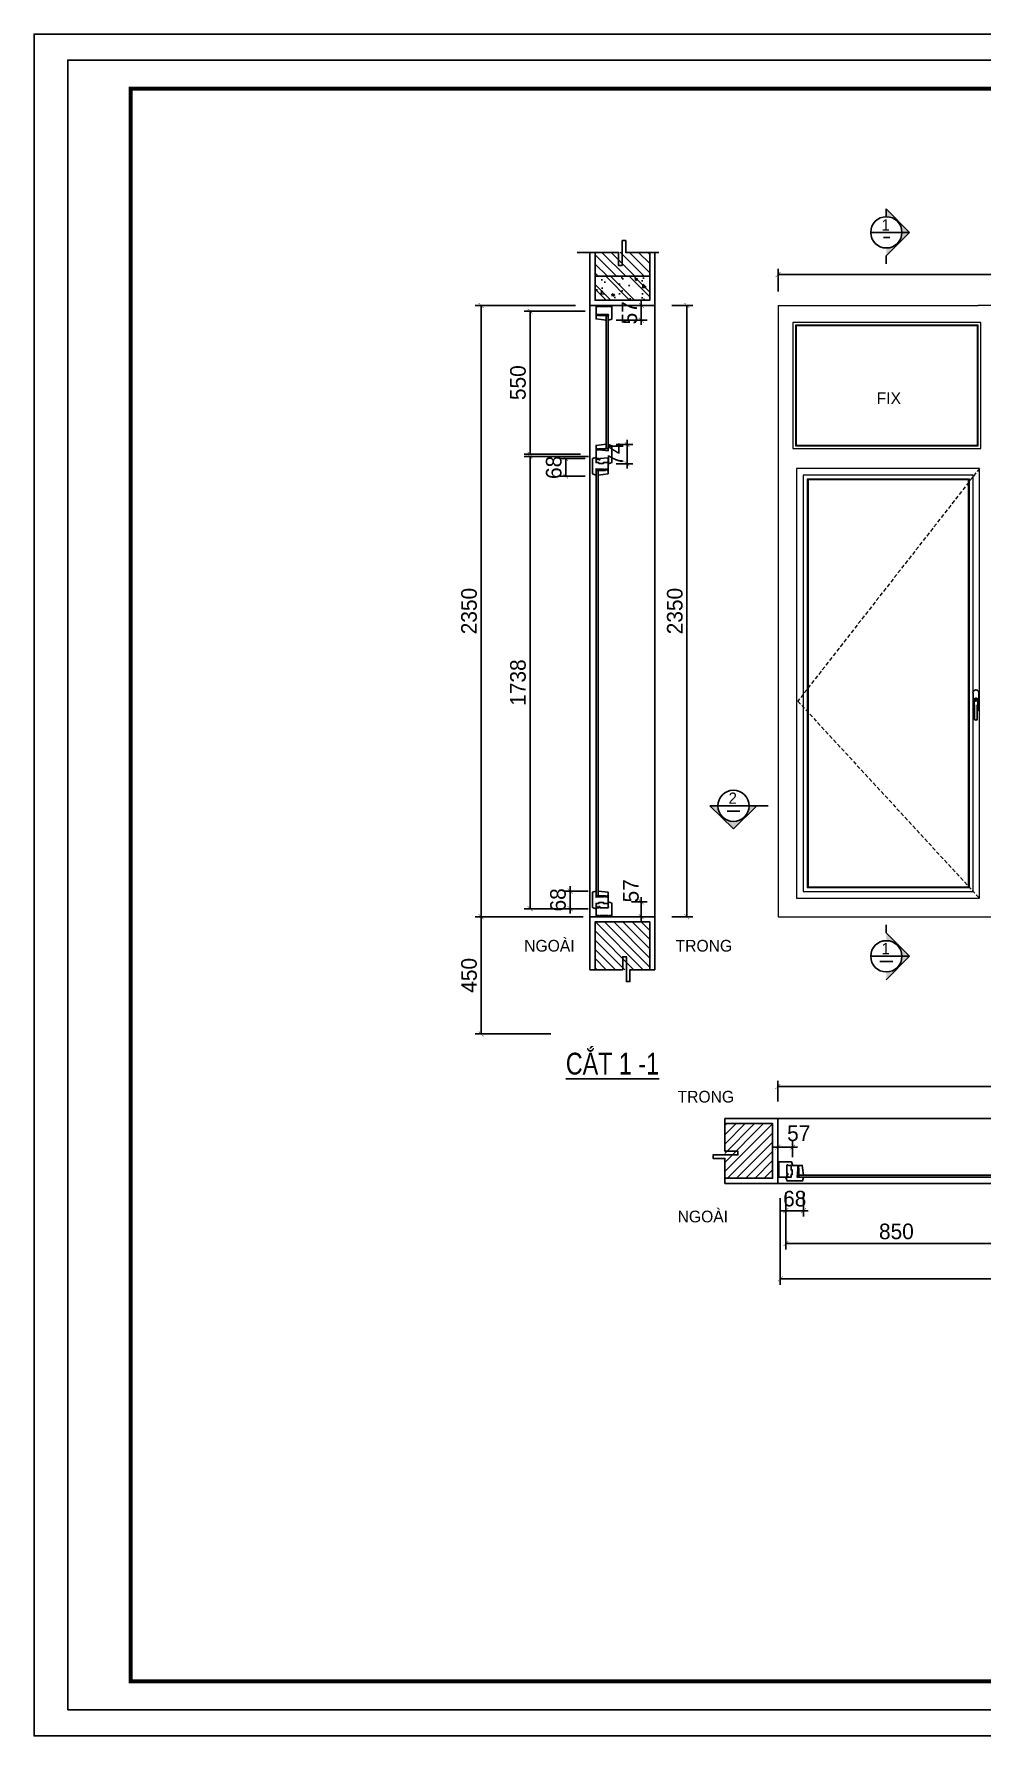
# Model space of a CAD drawing. Header units: millimetres. Extents: x -34806 to 662668, y 63228 to 99452.
# Drawn here: x 602650 to 606297, y 78156 to 84697 of the extents above; entities that cross this region are included whole.
import ezdxf

# ---------------------------------------------------------------- set-up
doc = ezdxf.new("R2010")
doc.units = ezdxf.units.MM
doc.header["$LTSCALE"] = 200
doc.header["$MEASUREMENT"] = 0
doc.header["$PDMODE"] = 3
doc.header["$PDSIZE"] = 50
doc.linetypes.add('DASHED2', pattern=[0.375, 0.25, -0.125])
doc.layers.get('0').update_dxf_attribs({"color": 95, "linetype": 'CONTINUOUS'})
doc.layers.get('DEFPOINTS').update_dxf_attribs({"linetype": 'CONTINUOUS'})
for name, color, linetype, lineweight in [('21', 7, 'CONTINUOUS', 20), ('co', 8, 'DASHED2', 13), ('hacth', 251, 'CONTINUOUS', 13), ('hatch', 251, 'CONTINUOUS', 5), ('kt', 136, 'CONTINUOUS', 25), ('Text - khung ten', 253, 'CONTINUOUS', 13)]:
    doc.layers.add(name, color=color, linetype=linetype, lineweight=lineweight)
for name, color, linetype in [('4', 4, 'CONTINUOUS'), ('8', 1, 'CONTINUOUS'), ('COT', 2, 'CONTINUOUS'), ('DIM', 1, 'CONTINUOUS'), ('KHUNGTEN', 7, 'CONTINUOUS'), ('NETMANH', 127, 'CONTINUOUS'), ('TEXT', 7, 'CONTINUOUS'), ('TPTA-Concrete', 7, 'CONTINUOUS'), ('TUONG', 2, 'CONTINUOUS'), ('wood', 254, 'CONTINUOUS')]:
    doc.layers.add(name, color=color, linetype=linetype)
doc.styles.add('@hai text dim', font='VHAVAN.ttf')
doc.styles.add('VNCC-COM', font='VHAVAN.ttf', dxfattribs={"width": 0.8})
doc.styles.add('VNCC-SIM', font='VHAVAN.ttf', dxfattribs={"width": 0.85})
doc.dimstyles.new('DIM10', dxfattribs={"dimscale": 15, "dimtxt": 4, "dimasz": 1.2, "dimexe": 1.5, "dimexo": 2, "dimgap": 1, "dimtad": 1, "dimdec": 0, "dimzin": 0, "dimdsep": 46, "dimtxsty": '@hai text dim', "dimblk": 'ARCHTICK', "dimcen": 0.09, "dimclrd": 8, "dimclre": 8, "dimclrt": 7, "dimadec": 0, "dimazin": 0, "dimtfac": 0.25, "dimtdec": 0, "dimtix": 1, "dimtmove": 1, "dimatfit": 0, "dimldrblk": 'NONE', "dimfxl": 1, "dimtolj": 1, "dimtzin": 0, "dimlwd": -1, "dimlwe": -1, "dimarcsym": 0})

# ---------------------------------------------------------------- blocks, each defined once
blk = doc.blocks.new('_ArchTick')
at = {"layer": 'DIM', "color": 150}
blk.add_lwpolyline([(0.5, 0.5, 0.133, 0, 0), (0, 0, 0, 0.133, 0), (-0.5, -0.5, 0.133, 0.133, 0)], format="xyseb", dxfattribs=at)
blk = doc.blocks.new('*D1081')
at = {"layer": '8', "color": 8}
for p, q in [((605511.7, 80594), (605511.7, 80674.2)), ((608961.7, 80594), (608961.7, 80674.2)), ((605511.7, 80651.7), (608961.7, 80651.7))]:
    blk.add_line(p, q, dxfattribs=at)
at = {"layer": 'DEFPOINTS', "color": 0}
for p in [(608961.7, 80651.7), (605511.7, 80564), (608961.7, 80564)]:
    blk.add_point(p, dxfattribs=at)
at = {"layer": '8', "color": 8, "xscale": 18, "yscale": 18, "zscale": 18, "rotation": 180}
blk.add_blockref('_ArchTick', (605511.7, 80651.7), dxfattribs=at)
at = {"layer": '8', "color": 8, "xscale": 18, "yscale": 18, "zscale": 18}
blk.add_blockref('_ArchTick', (608961.7, 80651.7), dxfattribs=at)
at = {"layer": '8', "color": 7, "insert": (607236.7, 80697.7), "char_height": 60, "attachment_point": 5, "style": '@hai text dim'}
blk.add_mtext('\\A1;3450', dxfattribs=at)
blk = doc.blocks.new('_None')
blk = doc.blocks.new('*D1082')
at = {"layer": '8', "color": 8}
for p, q in [((605512.5, 83707.4), (605512.5, 83795.1)), ((605512.5, 83772.6), (608962.1, 83772.6)), ((608962.1, 83704.3), (608962.1, 83795.1))]:
    blk.add_line(p, q, dxfattribs=at)
at = {"layer": 'DEFPOINTS', "color": 0}
for p in [(608962.1, 83772.6), (605512.5, 83677.4), (608962.1, 83674.3)]:
    blk.add_point(p, dxfattribs=at)
at = {"layer": '8', "color": 8, "xscale": 18, "yscale": 18, "zscale": 18, "rotation": 180}
blk.add_blockref('_ArchTick', (605512.5, 83772.6), dxfattribs=at)
at = {"layer": '8', "color": 8, "xscale": 18, "yscale": 18, "zscale": 18}
blk.add_blockref('_ArchTick', (608962.1, 83772.6), dxfattribs=at)
at = {"layer": '8', "color": 7, "insert": (607237.3, 83818.6), "char_height": 60, "attachment_point": 5, "style": '@hai text dim'}
blk.add_mtext('\\A1;3450', dxfattribs=at)
blk = doc.blocks.new('*D1083')
at = {"layer": '8', "color": 8}
for p, q in [((604638.2, 81304.2), (604347.5, 81304.2)), ((604370, 80853.8), (604370, 81304.2)), ((604638.2, 80853.8), (604347.5, 80853.8))]:
    blk.add_line(p, q, dxfattribs=at)
at = {"layer": 'DEFPOINTS', "color": 0}
for p in [(604370, 81304.2), (604668.2, 81304.2), (604668.2, 80853.8)]:
    blk.add_point(p, dxfattribs=at)
at = {"layer": '8', "color": 8, "xscale": 18, "yscale": 18, "zscale": 18}
for p, rotation in [((604370, 81304.2), 90), ((604370, 80853.8), 270)]:
    blk.add_blockref('_ArchTick', p, dxfattribs=dict(at, rotation=rotation))
at = {"layer": '8', "color": 7, "insert": (604323.9, 81079), "char_height": 60, "attachment_point": 5, "rotation": 90, "style": '@hai text dim'}
blk.add_mtext('\\A1;450', dxfattribs=at)
blk = doc.blocks.new('*D1084')
at = {"layer": '8', "color": 8}
for p, q in [((605520.4, 80222.9), (605520.4, 79889.6)), ((608970.3, 80252.9), (608970.3, 79889.6)), ((605520.4, 79912.1), (608970.3, 79912.1))]:
    blk.add_line(p, q, dxfattribs=at)
at = {"layer": 'DEFPOINTS', "color": 0}
for p in [(608970.3, 80282.9), (605520.4, 80252.9), (608970.3, 79912.1)]:
    blk.add_point(p, dxfattribs=at)
at = {"layer": '8', "color": 8, "xscale": 18, "yscale": 18, "zscale": 18, "rotation": 180}
blk.add_blockref('_ArchTick', (605520.4, 79912.1), dxfattribs=at)
at = {"layer": '8', "color": 8, "xscale": 18, "yscale": 18, "zscale": 18}
blk.add_blockref('_ArchTick', (608970.3, 79912.1), dxfattribs=at)
at = {"layer": '8', "color": 7, "insert": (607245.4, 79958.1), "char_height": 60, "attachment_point": 5, "style": '@hai text dim'}
blk.add_mtext('\\A1;3450', dxfattribs=at)
blk = doc.blocks.new('*D1085')
at = {"layer": '8', "color": 8}
for p, q in [((605542.7, 80244.8), (605542.7, 80151.9)), ((605610.7, 80244.2), (605610.7, 80151.9)), ((605542.7, 80174.4), (605524.7, 80174.4)), ((605542.7, 80174.4), (605610.7, 80174.4)), ((605610.7, 80174.4), (605628.7, 80174.4))]:
    blk.add_line(p, q, dxfattribs=at)
at = {"layer": 'DEFPOINTS', "color": 0}
for p in [(605542.7, 80274.8), (605610.7, 80274.2), (605610.7, 80174.4)]:
    blk.add_point(p, dxfattribs=at)
at = {"layer": '8', "color": 8, "xscale": 18, "yscale": 18, "zscale": 18}
blk.add_blockref('_ArchTick', (605542.7, 80174.4), dxfattribs=at)
at = {"layer": '8', "color": 8, "xscale": 18, "yscale": 18, "zscale": 18, "rotation": 180}
blk.add_blockref('_ArchTick', (605610.7, 80174.4), dxfattribs=at)
at = {"layer": '8', "color": 7, "insert": (605576.7, 80220.4), "char_height": 60, "attachment_point": 5, "style": '@hai text dim'}
blk.add_mtext('\\A1;68', dxfattribs=at)
blk = doc.blocks.new('*D1266')
at = {"color": 8}
for p, q in [((605511.7, 80418.8), (605493.7, 80418.8)), ((605511.7, 80392.8), (605511.7, 80441.3)), ((605511.7, 80418.8), (605568.7, 80418.8)), ((605568.7, 80380.1), (605568.7, 80441.3)), ((605568.7, 80418.8), (605586.7, 80418.8))]:
    blk.add_line(p, q, dxfattribs=at)
at = {"layer": 'DEFPOINTS', "color": 0}
for p in [(605568.7, 80418.8), (605511.7, 80362.8), (605568.7, 80350.1)]:
    blk.add_point(p, dxfattribs=at)
at = {"color": 8, "xscale": 18, "yscale": 18, "zscale": 18}
blk.add_blockref('_ArchTick', (605511.7, 80418.8), dxfattribs=at)
at = {"color": 8, "xscale": 18, "yscale": 18, "zscale": 18, "rotation": 180}
blk.add_blockref('_ArchTick', (605568.7, 80418.8), dxfattribs=at)
at = {"color": 7, "insert": (605592, 80471.6), "char_height": 60, "attachment_point": 5, "style": '@hai text dim'}
blk.add_mtext('\\A1;57', dxfattribs=at)
blk = doc.blocks.new('*D1089')
at = {"layer": '8', "color": 8}
for p, q in [((606392.7, 80272.8), (606392.7, 80025.9)), ((605542.7, 80214.8), (605542.7, 80025.9)), ((605542.7, 80048.4), (606392.7, 80048.4))]:
    blk.add_line(p, q, dxfattribs=at)
at = {"layer": 'DEFPOINTS', "color": 0}
for p in [(606392.7, 80302.8), (605542.7, 80244.8), (606392.7, 80048.4)]:
    blk.add_point(p, dxfattribs=at)
at = {"layer": '8', "color": 8, "xscale": 18, "yscale": 18, "zscale": 18, "rotation": 180}
blk.add_blockref('_ArchTick', (605542.7, 80048.4), dxfattribs=at)
at = {"layer": '8', "color": 8, "xscale": 18, "yscale": 18, "zscale": 18}
blk.add_blockref('_ArchTick', (606392.7, 80048.4), dxfattribs=at)
at = {"layer": '8', "color": 7, "insert": (605967.7, 80094.4), "char_height": 60, "attachment_point": 5, "style": '@hai text dim'}
blk.add_mtext('\\A1;850', dxfattribs=at)
blk = doc.blocks.new('*D1092')
at = {"layer": '8', "color": 8}
for p, q in [((605103.9, 83654), (605184.1, 83654)), ((605161.6, 83654), (605161.6, 81304.1)), ((605103.9, 81304.1), (605184.1, 81304.1))]:
    blk.add_line(p, q, dxfattribs=at)
at = {"layer": 'DEFPOINTS', "color": 0}
for p in [(605073.9, 83654), (605073.9, 81304.1), (605161.6, 81304.1)]:
    blk.add_point(p, dxfattribs=at)
at = {"layer": '8', "color": 8, "xscale": 18, "yscale": 18, "zscale": 18}
for p, rotation in [((605161.6, 83654), 90), ((605161.6, 81304.1), 270)]:
    blk.add_blockref('_ArchTick', p, dxfattribs=dict(at, rotation=rotation))
at = {"layer": '8', "color": 7, "insert": (605115.5, 82479.1), "char_height": 60, "attachment_point": 5, "rotation": 90, "style": '@hai text dim'}
blk.add_mtext('\\A1;2350', dxfattribs=at)
blk = doc.blocks.new('*D1093')
at = {"layer": '8', "color": 8}
for p, q in [((604732.8, 83654), (604347.5, 83654)), ((604370, 83654), (604370, 81304.2)), ((604762.8, 81304.2), (604347.5, 81304.2))]:
    blk.add_line(p, q, dxfattribs=at)
at = {"layer": 'DEFPOINTS', "color": 0}
for p in [(604762.8, 83654), (604370, 81304.2), (604792.8, 81304.2)]:
    blk.add_point(p, dxfattribs=at)
at = {"layer": '8', "color": 8, "xscale": 18, "yscale": 18, "zscale": 18}
for p, rotation in [((604370, 83654), 90), ((604370, 81304.2), 270)]:
    blk.add_blockref('_ArchTick', p, dxfattribs=dict(at, rotation=rotation))
at = {"layer": '8', "color": 7, "insert": (604323.9, 82479.1), "char_height": 60, "attachment_point": 5, "rotation": 90, "style": '@hai text dim'}
blk.add_mtext('\\A1;2350', dxfattribs=at)
blk = doc.blocks.new('*D1270')
at = {"color": 8}
for p, q in [((604782, 81403.2), (604689.8, 81403.2)), ((604712.3, 81403.2), (604712.3, 81421.2)), ((604712.3, 81403.2), (604712.3, 81335.2)), ((604781.4, 81335.2), (604689.8, 81335.2)), ((604712.3, 81335.2), (604712.3, 81317.2))]:
    blk.add_line(p, q, dxfattribs=at)
at = {"layer": 'DEFPOINTS', "color": 0}
for p in [(604812, 81403.2), (604712.3, 81335.2), (604811.4, 81335.2)]:
    blk.add_point(p, dxfattribs=at)
at = {"color": 8, "xscale": 18, "yscale": 18, "zscale": 18}
for p, rotation in [((604712.3, 81403.2), 270), ((604712.3, 81335.2), 90)]:
    blk.add_blockref('_ArchTick', p, dxfattribs=dict(at, rotation=rotation))
at = {"color": 7, "insert": (604666.2, 81369.2), "char_height": 60, "attachment_point": 5, "rotation": 90, "style": '@hai text dim'}
blk.add_mtext('\\A1;68', dxfattribs=at)
blk = doc.blocks.new('*D1271')
at = {"layer": '8', "color": 8}
for p, q in [((604889.4, 83119), (604954.3, 83119)), ((604931.8, 83119), (604931.8, 83137)), ((604931.8, 83045), (604931.8, 83119)), ((604890, 83045), (604954.3, 83045)), ((604931.8, 83045), (604931.8, 83027))]:
    blk.add_line(p, q, dxfattribs=at)
at = {"layer": 'DEFPOINTS', "color": 0}
for p in [(604859.4, 83119), (604931.8, 83119), (604860, 83045)]:
    blk.add_point(p, dxfattribs=at)
at = {"layer": '8', "color": 8, "xscale": 18, "yscale": 18, "zscale": 18}
for p, rotation in [((604931.8, 83119), 270), ((604931.8, 83045), 90)]:
    blk.add_blockref('_ArchTick', p, dxfattribs=dict(at, rotation=rotation))
at = {"layer": '8', "color": 7, "insert": (604886.8, 83082), "char_height": 60, "attachment_point": 5, "rotation": 90, "style": '@hai text dim'}
blk.add_mtext('\\A1;74', dxfattribs=at)
blk = doc.blocks.new('*D1094')
at = {"layer": '8', "color": 8}
for p, q in [((604770, 83065.5), (604673.3, 83065.5)), ((604695.8, 83065.5), (604695.8, 82997.5)), ((604770, 82997.5), (604673.3, 82997.5))]:
    blk.add_line(p, q, dxfattribs=at)
at = {"layer": 'DEFPOINTS', "color": 0}
for p in [(604800, 83065.5), (604695.8, 82997.5), (604800, 82997.5)]:
    blk.add_point(p, dxfattribs=at)
at = {"layer": '8', "color": 8, "xscale": 18, "yscale": 18, "zscale": 18}
for p, rotation in [((604695.8, 83065.5), 90), ((604695.8, 82997.5), 270)]:
    blk.add_blockref('_ArchTick', p, dxfattribs=dict(at, rotation=rotation))
at = {"layer": '8', "color": 7, "insert": (604649.8, 83031.5), "char_height": 60, "attachment_point": 5, "rotation": 90, "style": '@hai text dim'}
blk.add_mtext('\\A1;68', dxfattribs=at)
blk = doc.blocks.new('*D1095')
at = {"color": 8}
for p, q in [((604986.1, 81361.2), (604986.1, 81379.2)), ((604948.6, 81361.2), (605008.6, 81361.2)), ((604986.1, 81304.2), (604986.1, 81361.2)), ((604961.3, 81304.2), (605008.6, 81304.2)), ((604986.1, 81304.2), (604986.1, 81286.2))]:
    blk.add_line(p, q, dxfattribs=at)
at = {"layer": 'DEFPOINTS', "color": 0}
for p in [(604918.6, 81361.2), (604986.1, 81361.2), (604931.3, 81304.2)]:
    blk.add_point(p, dxfattribs=at)
at = {"color": 8, "xscale": 18, "yscale": 18, "zscale": 18}
for p, rotation in [((604986.1, 81361.2), 270), ((604986.1, 81304.2), 90)]:
    blk.add_blockref('_ArchTick', p, dxfattribs=dict(at, rotation=rotation))
at = {"color": 7, "insert": (604946.7, 81403.8), "char_height": 60, "attachment_point": 5, "rotation": 90, "style": '@hai text dim'}
blk.add_mtext('\\A1;57', dxfattribs=at)
blk = doc.blocks.new('*D1096')
at = {"layer": '8', "color": 8}
for p, q in [((604782.7, 83073.5), (604535.8, 83073.5)), ((604558.3, 81335.2), (604558.3, 83073.5)), ((604724.7, 81335.2), (604535.8, 81335.2))]:
    blk.add_line(p, q, dxfattribs=at)
at = {"layer": 'DEFPOINTS', "color": 0}
for p in [(604558.3, 83073.5), (604812.7, 83073.5), (604754.7, 81335.2)]:
    blk.add_point(p, dxfattribs=at)
at = {"layer": '8', "color": 8, "xscale": 18, "yscale": 18, "zscale": 18}
for p, rotation in [((604558.3, 83073.5), 90), ((604558.3, 81335.2), 270)]:
    blk.add_blockref('_ArchTick', p, dxfattribs=dict(at, rotation=rotation))
at = {"layer": '8', "color": 7, "insert": (604512.2, 82204.3), "char_height": 60, "attachment_point": 5, "rotation": 90, "style": '@hai text dim'}
blk.add_mtext('\\A1;1738', dxfattribs=at)
blk = doc.blocks.new('*D1097')
at = {"layer": '8', "color": 8}
for p, q in [((604770.4, 83632), (604535.8, 83632)), ((604558.3, 83082), (604558.3, 83632)), ((604752.7, 83082), (604535.8, 83082))]:
    blk.add_line(p, q, dxfattribs=at)
at = {"layer": 'DEFPOINTS', "color": 0}
for p in [(604558.3, 83632), (604800.4, 83632), (604782.7, 83082)]:
    blk.add_point(p, dxfattribs=at)
at = {"layer": '8', "color": 8, "xscale": 18, "yscale": 18, "zscale": 18}
for p, rotation in [((604558.3, 83632), 90), ((604558.3, 83082), 270)]:
    blk.add_blockref('_ArchTick', p, dxfattribs=dict(at, rotation=rotation))
at = {"layer": '8', "color": 7, "insert": (604512.2, 83357), "char_height": 60, "attachment_point": 5, "rotation": 90, "style": '@hai text dim'}
blk.add_mtext('\\A1;550', dxfattribs=at)
blk = doc.blocks.new('*D1098')
at = {"layer": '8', "color": 8}
for p, q in [((604986.3, 83654), (604986.3, 83672)), ((604902.7, 83654), (605008.8, 83654)), ((604986.3, 83654), (604986.3, 83597)), ((604889.4, 83597), (605008.8, 83597)), ((604986.3, 83597), (604986.3, 83579))]:
    blk.add_line(p, q, dxfattribs=at)
at = {"layer": 'DEFPOINTS', "color": 0}
for p in [(604872.7, 83654), (604859.4, 83597), (604986.3, 83597)]:
    blk.add_point(p, dxfattribs=at)
at = {"layer": '8', "color": 8, "xscale": 18, "yscale": 18, "zscale": 18}
for p, rotation in [((604986.3, 83654), 270), ((604986.3, 83597), 90)]:
    blk.add_blockref('_ArchTick', p, dxfattribs=dict(at, rotation=rotation))
at = {"layer": '8', "color": 7, "insert": (604940.8, 83625.5), "char_height": 60, "attachment_point": 5, "rotation": 90, "style": '@hai text dim'}
blk.add_mtext('\\A1;57', dxfattribs=at)
blk = doc.blocks.new('khung')
at = {"layer": 'DEFPOINTS', "color": 8}
blk.add_lwpolyline([(0, 0), (31503, 0), (31503, 22275), (0, 22275)], close=True, dxfattribs=at)
at = {"layer": 'KHUNGTEN', "color": 4, "const_width": 54.3}
blk.add_lwpolyline([(848, 388), (31117, 388), (31117, 21887), (848, 21887)], close=True, dxfattribs=at)

msp = doc.modelspace()

# ---------------------------------------------------------------- hatches: boundary and pattern name
at = {"layer": '4'}
for points in [[(605929, 83994.8), (605929, 84025), (606017.7, 83934.8), (605929, 83844.5), (605929, 83874.7, 1)], [(605280.7, 81730.3), (605250.5, 81730.3), (605340.8, 81641.6), (605431, 81730.3), (605400.8, 81730.3, -1)], [(605929, 81212.2), (605929, 81242.4), (606017.7, 81152.2), (605929, 81061.9), (605929, 81092.1, 1)]]:
    msp.add_hatch(color=256, dxfattribs=at).paths.add_polyline_path(points)
at = {"layer": 'hatch', "ltscale": 0.5}
h = msp.add_hatch(dxfattribs=at)
h.set_pattern_fill('ANSI31', color=256, scale=200, style=0)
h.set_pattern_definition([(135, (610147.67, 86817.836), (17.67767, 17.67767), [])])
h.paths.add_polyline_path([(605018.9, 83765.9), (604808.9, 83765.9), (604808.9, 83857.8), (604897.5, 83857.8), (604897.5, 83839.9), (604909.8, 83872.2), (604921.7, 83857.8), (605018.9, 83857.8)])
h = msp.add_hatch(dxfattribs=at)
h.set_pattern_fill('ANSI31', color=256, scale=200, angle=180, style=0)
h.set_pattern_definition([(315, (599680.22, 78140.427), (-17.67767, -17.67767), [])])
h.paths.add_polyline_path([(605018.9, 81284.2), (605018.9, 81100.5), (604930.4, 81100.5), (604930.4, 81118.4), (604918.1, 81086.1), (604906.2, 81100.5), (604808.9, 81100.5), (604808.9, 81284.2)])
h = msp.add_hatch(dxfattribs=at)
h.set_pattern_fill('ANSI31', color=256, scale=200, angle=90, style=0)
h.set_pattern_definition([(225, (602347.919, 85637.777), (-17.67767, 17.67767), [])])
h.paths.add_polyline_path([(605491.7, 80299.1), (605308, 80299.1), (605308, 80387.6), (605325.8, 80387.6), (605293.6, 80399.9), (605308, 80411.8), (605308, 80509.1), (605491.7, 80509.1)])
at = {"layer": 'TUONG'}
h = msp.add_hatch(dxfattribs=at)
h.set_pattern_fill('BT-01', color=1, scale=15, style=0, pattern_type=2)
h.set_pattern_definition([(130, (1035879.02, -637926.92), (-107.589027, -9.41282), [11.25, -123.75]), (185, (1035879.02, -637926.92), (20.8127, 112.82882), [9, -99]), (79.5486, (1035870.06, -637927.7), (-86.776407, 103.415931), [9.561028, -105.171317]), (133.8158, (1035879.02, -637896.92), (-160.086157, -24.827852), [16.875, -185.625]), (83.3644, (1035865.68, -637898.99), (-140.199406, 146.11768), [14.341543, -157.75695]), (188.8158, (1035879.02, -637896.92), (-140.199292, 146.11779), [13.5, -148.5]), (159, (1035864.02, -637904.42), (-89.536058, -60.392834), [11.25, -123.75]), (214, (1035864.02, -637904.42), (-36.4973, 108.772507), [9, -99]), (108.5486, (1035856.56, -637909.45), (-126.033394, 48.379575), [9.561028, -105.171317]), (142.5, (1035879.023, -637926.92), (-1.8239783, 49.934078), [0, -97.8, 0, -100.5, 0, -99.375]), (172.5, (1035879.02, -637926.92), (-39.4604306, 59.1617568), [0, -57.3, 0, -95.55, 0, -37.875]), (212.5, (1035912.473, -637926.92), (-80.0733654, -3.3832308), [0, -37.5, 0, -117, 0, -155.25]), (222.5, (1035927.47, -637926.92), (-87.4779254, 15.0157473), [0, -48.75, 0, -77.7, 0, -110.25]), (135, (1035879.02, -637926.92), (45.0780573, 45.0780573), []), (135, (1035879.02, -637908.545), (45.0780573, 45.0780573), [])])
h.paths.add_polyline_path([(604808.9, 83765.9), (605018.9, 83765.9), (605018.9, 83674), (604808.9, 83674)])

# ---------------------------------------------------------------- linework, layer by layer
msp.add_lwpolyline([(611819, 78155.5), (602650.3, 78155.5), (602650.3, 84697.1), (611819, 84697.1)], close=True)
at = {"layer": '21'}
msp.add_line((605512.5, 83654), (606282.7, 83654), dxfattribs=at)
for points in [[(605512.5, 83654), (605512.5, 81304.2), (608182.7, 81304.2)], [(608161, 83654), (606282.7, 83654)]]:
    msp.add_lwpolyline(points, dxfattribs=at)
at = {"layer": '4'}
for p, q in [((605929, 84025), (606017.7, 83934.8)), ((606017.7, 83934.8), (605868.9, 83934.8)), ((605929, 83844.5), (606017.7, 83934.8)), ((605929, 83844.5), (605929, 83814.3)), ((605280.7, 81730.3), (605400.8, 81730.3)), ((605431, 81730.3), (605340.8, 81641.6)), ((605400.8, 81730.3), (605473.9, 81730.3)), ((605400.8, 81730.3), (605431, 81730.3)), ((605400.8, 81730.3), (605473.9, 81730.3)), ((605400.8, 81730.3), (605431, 81730.3)), ((605929, 81272.6), (605929, 81242.4)), ((605929, 81242.4), (606017.7, 81152.2)), ((606017.7, 81152.2), (605868.9, 81152.2)), ((605929, 81061.7), (606017.7, 81152.2))]:
    msp.add_line(p, q, dxfattribs=at)
for centre in [(605929, 83934.8), (605340.8, 81730.3), (605929, 81152.2)]:
    msp.add_circle(centre, 60.1, dxfattribs=at)
at = {"layer": '8'}
for points in [[(604739.5, 83857.8), (604899.1, 83857.8), (604899.1, 83808), (604913.4, 83808), (604913.4, 83903.3), (604926.8, 83903.3), (604926.8, 83857.8), (605054.1, 83857.8)], [(604788.9, 81100.5), (604915, 81100.5), (604915, 81150.3), (604929.2, 81150.3), (604929.2, 81054.9), (604942.6, 81054.9), (604942.6, 81100.5), (605038.9, 81100.5)], [(605308, 80529.1), (605308, 80403), (605357.8, 80403), (605357.8, 80388.8), (605262.4, 80388.8), (605262.4, 80375.4), (605308, 80375.4), (605308, 80279.1)]]:
    msp.add_lwpolyline(points, dxfattribs=at)
at = {"layer": 'co', "linetype": 'DASHED2', "ltscale": 0.3}
msp.add_lwpolyline([(606287.7, 83027.7), (605588.5, 82133), (606287.7, 81375.2)], dxfattribs=at)
at = {"layer": 'COT'}
for points in [[(604808.9, 83857.8), (604808.9, 83674), (605018.9, 83674), (605018.9, 83857.8)], [(605018.9, 81100.5), (605018.9, 81284.2), (604808.9, 81284.2), (604808.9, 81100.5)], [(605308, 80299.1), (605491.7, 80299.1), (605491.7, 80509.1), (605308, 80509.1)]]:
    msp.add_lwpolyline(points, dxfattribs=at)
msp.add_lwpolyline([(604808.9, 83674), (605018.9, 83674), (605018.9, 83765.9), (604808.9, 83765.9)], close=True, dxfattribs=at)
at = {"layer": 'hatch'}
for p, q in [((604788.9, 81304.2), (604788.9, 83654)), ((606287.7, 83027.7), (605583.5, 83027.7)), ((606287.7, 83027.7), (605583.5, 83027.7))]:
    msp.add_line(p, q, dxfattribs=at)
for points in [[(605569.4, 83103.7), (606292.7, 83103.7), (606292.7, 83587.9), (605569.4, 83587.9)], [(605579.4, 83113.7), (606282.7, 83113.7), (606282.7, 83577.9), (605579.4, 83577.9)], [(605582.4, 83116.7), (606279.7, 83116.7), (606279.7, 83574.9), (605582.4, 83574.9)], [(605609.5, 81401.3), (606263.6, 81401.3), (606263.6, 83001.6), (605609.5, 83001.6)], [(605624.7, 81416.5), (606248.5, 81416.5), (606248.5, 82986.4), (605624.7, 82986.4)], [(605627.7, 81419.5), (606245.5, 81419.5), (606245.5, 82983.4), (605627.7, 82983.4)]]:
    msp.add_lwpolyline(points, close=True, dxfattribs=at)
msp.add_lwpolyline([(605583.5, 83027.7), (605583.5, 81375.2), (606287.7, 81375.2), (606287.7, 83027.7)], dxfattribs=at)
msp.add_lwpolyline([(605583.5, 83027.7), (605583.5, 81375.2), (606287.7, 81375.2), (606287.7, 83027.7)], dxfattribs=at)
at = {"layer": 'kt'}
for p, q in [((605929, 83994.8), (605929, 84025)), ((605280.7, 81730.3), (605250.5, 81730.3)), ((605250.5, 81730.3), (605340.8, 81641.6)), ((605280.7, 81730.3), (605250.5, 81730.3)), ((605250.5, 81730.3), (605340.8, 81641.6))]:
    msp.add_line(p, q, dxfattribs=at)
at = {"layer": 'NETMANH', "ltscale": 0.5}
for p, q in [((606266.5, 82134.4), (606266.5, 82120.7)), ((606266.6, 82120), (606268.5, 82116.4)), ((606268.6, 82115.8), (606268.6, 82065.2)), ((606278.8, 82115.8), (606278.8, 82065.2)), ((606280.8, 82120), (606279, 82116.4)), ((606281, 82134.4), (606281, 82120.7))]:
    msp.add_line(p, q, dxfattribs=at)
for points in [[(606262.5, 82127.2), (606262.5, 82165.2)], [(606285, 82165.2), (606285, 82103.7)], [(606262.5, 82103.7), (606262.5, 82127.2)]]:
    msp.add_lwpolyline(points, dxfattribs=at)
msp.add_circle((606273.7, 82134.4), 2.05, dxfattribs=at)
for centre, radius, start, end in [((606273.7, 82165.2), 11.3, 0, 180), ((606273.7, 82103.7), 11.3, 180, 243.1549), ((606273.7, 82134.4), 9.72, 318.25899, 221.74101), ((606273.7, 82134.4), 7.25, 0, 180), ((606267.9, 82120.7), 1.4, 180, 207.19267), ((606273.7, 82134.4), 9.72, 318.25899, 131.74101), ((606267.2, 82115.8), 1.4, 0, 27.19267), ((606280.2, 82115.8), 1.4, 152.80733, 180), ((606273.7, 82103.7), 11.3, 296.8451, 0), ((606279.6, 82120.7), 1.4, 332.80733, 0), ((606273.7, 82065.2), 5.09, 180, 0)]:
    msp.add_arc(centre, radius, start, end, dxfattribs=at)
at = {"layer": 'Text - khung ten', "const_width": 6}
for points in [[(605917.4, 83914.8), (605942.6, 83914.8)], [(605315.7, 81710.5), (605366.2, 81710.5)], [(605315.7, 81710.5), (605366.2, 81710.5)], [(605904, 81132.4), (605954.4, 81132.4)]]:
    msp.add_lwpolyline(points, dxfattribs=at)
at = {"layer": 'TPTA-Concrete', "ltscale": 0.5}
for p, q in [((604850.7, 83614.1), (604858.7, 83614.1)), ((604850.7, 83103.9), (604858.7, 83103.9)), ((604812.7, 83020), (604820.7, 83020)), ((604812.7, 83020), (604820.7, 83020))]:
    msp.add_line(p, q, dxfattribs=at)
at = {"layer": 'TPTA-Concrete'}
for points in [[(604812.7, 83615), (604812.7, 83654), (604816.3, 83654), (604816.3, 83649.8), (604823.4, 83649.8), (604823.4, 83654), (604827.3, 83654), (604827.3, 83649.8), (604858.1, 83649.8), (604858.1, 83654), (604862, 83654), (604862, 83649.8), (604869.1, 83649.8), (604869.1, 83654), (604872.7, 83654), (604872.7, 83601.6), (604860, 83597), (604858.7, 83597), (604858.7, 83613.6, 0.420946), (604859.3, 83619.3), (604827.3, 83619.3), (604827.3, 83615), (604823.4, 83615), (604823.4, 83619.3), (604816.3, 83619.3), (604816.3, 83615), (604812.7, 83615)], [(604812.7, 81343.2), (604812.7, 81304.2), (604816.3, 81304.2), (604816.3, 81308.5), (604823.4, 81308.5), (604823.4, 81304.2), (604827.3, 81304.2), (604827.3, 81308.5), (604858.1, 81308.5), (604858.1, 81304.2), (604862, 81304.2), (604862, 81308.5), (604869.1, 81308.5), (604869.1, 81304.2), (604872.7, 81304.2), (604872.7, 81356.7), (604860, 81361.2), (604858.7, 81361.2), (604858.7, 81344.7, -0.420946), (604859.3, 81339), (604827.3, 81339), (604827.3, 81343.2), (604823.4, 81343.2), (604823.4, 81339), (604816.3, 81339), (604816.3, 81343.2), (604812.7, 81343.2)], [(605550.7, 80302.8), (605511.7, 80302.8), (605511.7, 80306.4), (605516, 80306.4), (605516, 80313.5), (605511.7, 80313.5), (605511.7, 80317.4), (605516, 80317.4), (605516, 80348.2), (605511.7, 80348.2), (605511.7, 80352.1), (605516, 80352.1), (605516, 80359.2), (605511.7, 80359.2), (605511.7, 80362.8), (605564.2, 80362.8), (605568.7, 80350.1), (605568.7, 80348.8), (605552.2, 80348.8, 0.420946), (605546.5, 80349.4), (605546.5, 80317.4), (605550.7, 80317.4), (605550.7, 80313.5), (605546.5, 80313.5), (605546.5, 80306.4), (605550.7, 80306.4), (605550.7, 80302.8)]]:
    msp.add_lwpolyline(points, format="xyb", dxfattribs=at)
for points in [[(604850.7, 83615), (604850.7, 83597), (604812.7, 83602), (604812.7, 83615), (604816.7, 83615), (604816.7, 83617.6), (604822.7, 83617.6), (604822.7, 83615), (604850.7, 83615)], [(604850.7, 83103), (604850.7, 83121), (604812.7, 83116), (604812.7, 83103), (604816.7, 83103), (604816.7, 83100.5), (604822.7, 83100.5), (604822.7, 83103), (604850.7, 83103)], [(604816.3, 83061), (604812.7, 83061), (604812.7, 83103), (604816.3, 83103), (604816.3, 83098.8), (604823.4, 83098.8), (604823.4, 83103), (604827.3, 83103), (604827.3, 83098.8), (604858.7, 83094.8), (604858.7, 83119), (604860, 83119), (604872.7, 83114.5), (604872.7, 83049.6), (604860, 83045), (604858.7, 83045), (604858.7, 83068.5), (604827.3, 83065.3), (604827.3, 83061), (604823.4, 83061), (604823.4, 83065.3), (604816.3, 83065.3), (604816.3, 83061)], [(604812.7, 83002), (604811.4, 83002), (604798.7, 83006.6), (604798.7, 83065.5), (604811.4, 83070), (604812.7, 83070), (604812.7, 83050), (604823.4, 83050), (604823.4, 83045.8), (604841, 83045.8), (604841, 83050), (604858.7, 83050), (604858.7, 83020), (604855.1, 83020), (604855.1, 83024.3), (604848, 83024.3), (604848, 83020), (604844.1, 83020), (604844.1, 83024.3), (604812.7, 83026.2), (604812.7, 83002)], [(604812.7, 83002), (604811.4, 83002), (604798.7, 83006.6), (604798.7, 83065.5), (604811.4, 83070), (604812.7, 83070), (604812.7, 83050), (604823.4, 83050), (604823.4, 83045.8), (604841, 83045.8), (604841, 83050), (604858.7, 83050), (604858.7, 83020), (604855.1, 83020), (604855.1, 83024.3), (604848, 83024.3), (604848, 83020), (604844.1, 83020), (604844.1, 83024.3), (604812.7, 83026.2), (604812.7, 83002)], [(604820.7, 83020), (604820.7, 83002), (604858.7, 83007), (604858.7, 83020), (604854.7, 83020), (604854.7, 83022.6), (604848.7, 83022.6), (604848.7, 83020), (604820.7, 83020)], [(604820.7, 83020), (604820.7, 83002), (604858.7, 83007), (604858.7, 83020), (604854.7, 83020), (604854.7, 83022.6), (604848.7, 83022.6), (604848.7, 83020), (604820.7, 83020)], [(604812.7, 81403.2), (604811.4, 81403.2), (604798.7, 81398.7), (604798.7, 81339.8), (604811.4, 81335.2), (604812.7, 81335.2), (604812.7, 81355.2), (604823.4, 81355.2), (604823.4, 81359.5), (604841, 81359.5), (604841, 81355.2), (604858.7, 81355.2), (604858.7, 81385.2), (604855.1, 81385.2), (604855.1, 81381), (604848, 81381), (604848, 81385.2), (604844.1, 81385.2), (604844.1, 81381), (604812.7, 81379.1), (604812.7, 81403.2)], [(604820.7, 81385.2), (604820.7, 81403.2), (604858.7, 81398.2), (604858.7, 81385.2), (604854.7, 81385.2), (604854.7, 81382.7), (604848.7, 81382.7), (604848.7, 81385.2), (604820.7, 81385.2)], [(605610.7, 80302.8), (605610.7, 80301.5), (605606.2, 80288.8), (605547.3, 80288.8), (605542.7, 80301.5), (605542.7, 80302.8), (605562.7, 80302.8), (605562.7, 80313.5), (605567, 80313.5), (605567, 80331.1), (605562.7, 80331.1), (605562.7, 80348.8), (605592.7, 80348.8), (605592.7, 80345.2), (605588.5, 80345.2), (605588.5, 80338.1), (605592.7, 80338.1), (605592.7, 80334.2), (605588.5, 80334.2), (605586.6, 80302.8), (605610.7, 80302.8)], [(605592.7, 80310.8), (605610.7, 80310.8), (605605.7, 80348.8), (605592.7, 80348.8), (605592.7, 80344.8), (605590.2, 80344.8), (605590.2, 80338.8), (605592.7, 80338.8), (605592.7, 80310.8)]]:
    msp.add_lwpolyline(points, dxfattribs=at)
at = {"layer": 'TPTA-Concrete', "ltscale": 0.5}
msp.add_lwpolyline([(604812.7, 83103), (604812.7, 83050)], dxfattribs=at)
at = {"layer": 'wood', "ltscale": 0.5}
msp.add_line((605038.9, 81304.2), (605038.9, 83654), dxfattribs=at)
for points in [[(604788.9, 83857.8), (604788.9, 83654), (605038.9, 83654), (605038.9, 83857.8)], [(604788.9, 81304.2), (604788.9, 83674.1), (604788.9, 81304.2)], [(605038.9, 81312.8), (605038.9, 83682.7), (605038.9, 81312.8)], [(604858.7, 83103.9), (604858.7, 83614.1), (604850.7, 83614.1), (604850.7, 83103.9)], [(604820.7, 83011.5), (604820.7, 81385.2), (604812.7, 81385.2), (604812.7, 83011.5)], [(605038.9, 81100.5), (605038.9, 81304.2), (604788.9, 81304.2), (604788.9, 81100.5)], [(605308, 80279.1), (605511.7, 80279.1), (605511.7, 80529.1), (605308, 80529.1)], [(608961.7, 80529.1), (605491.7, 80529.1), (608961.7, 80529.1)], [(608961.7, 80279.1), (605491.7, 80279.1), (608961.7, 80279.1)], [(606330.7, 80302.8), (605592.7, 80302.8), (605592.7, 80310.8), (606330.7, 80310.8)]]:
    msp.add_lwpolyline(points, dxfattribs=at)

# ---------------------------------------------------------------- block references
at = {"layer": 'hacth', "xscale": 0.2846925092453603, "yscale": 0.2846925238118274, "zscale": 0.2846925253884692}
msp.add_blockref('khung', (602780.3, 78255.5), dxfattribs=at)

# ---------------------------------------------------------------- texts
at = {"layer": 'TEXT', "style": 'VNCC-SIM'}
for s, p in [('fix', (605892, 83274.7)), ('ngoµi', (604536, 81170.3)), ('Trong', (605118.5, 81170.3)), ('Trong', (605126, 80590.1)), ('ngoµi', (605126.2, 80129.6))]:
    msp.add_text(s, height=45, dxfattribs=at).set_placement(p)
at = {"layer": 'TEXT', "style": 'VNCC-COM', "width": 0.8}
msp.add_text('%%UC¾t 1 -1', height=83.807, dxfattribs=at).set_placement((604696.1, 80697.8))
at = {"layer": 'Text - khung ten', "style": '@hai text dim'}
for s, p in [('1', (605910.4, 83941.6)), ('2', (605322.1, 81738.5)), ('1', (605910.4, 81160.3))]:
    msp.add_text(s, height=43.2, dxfattribs=at).set_placement(p)

# ---------------------------------------------------------------- dimensions: what is measured, and where the dimension line sits
dim = msp.add_linear_dim(base=(604986.1, 81361.2), p1=(604931.3, 81304.2), p2=(604918.6, 81361.2), angle=90, dimstyle='DIM10')
dim.commit()
dim.dimension.update_dxf_attribs({"geometry": '*D1095', "text_midpoint": (604992.2, 81403.8), "dimtype": 128})
dim = msp.add_linear_dim(base=(604712.3, 81335.2), p1=(604812, 81403.2), p2=(604811.4, 81335.2), angle=270, dimstyle='DIM10')
dim.commit()
dim.dimension.update_dxf_attribs({"geometry": '*D1270', "text_midpoint": (604666.2, 81369.2)})
dim = msp.add_linear_dim(base=(605568.7, 80418.8), p1=(605511.7, 80362.8), p2=(605568.7, 80350.1), dimstyle='DIM10')
dim.commit()
dim.dimension.update_dxf_attribs({"geometry": '*D1266', "text_midpoint": (605592, 80426.1), "dimtype": 128})
at = {"layer": '8'}
for base, p1, p2, picture, middle in [((608962.1, 83772.6), (605512.5, 83677.4), (608962.1, 83674.3), '*D1082', (607237.3, 83818.6)), ((608961.7, 80651.7), (605511.7, 80564), (608961.7, 80564), '*D1081', (607236.7, 80697.7)), ((608970.3, 79912.1), (605520.4, 80252.9), (608970.3, 80282.9), '*D1084', (607245.4, 79958.1)), ((605610.7, 80174.4), (605542.7, 80274.8), (605610.7, 80274.2), '*D1085', (605576.7, 80220.4)), ((606392.7, 80048.4), (605542.7, 80244.8), (606392.7, 80302.8), '*D1089', (605967.7, 80094.4))]:
    dim = msp.add_linear_dim(base=base, p1=p1, p2=p2, dimstyle='DIM10', dxfattribs=at)
    dim.commit()
    dim.dimension.update_dxf_attribs({"geometry": picture, "text_midpoint": middle})
for base, p1, p2, angle, picture, middle in [((604986.3, 83597), (604872.7, 83654), (604859.4, 83597), 90, '*D1098', (604940.8, 83625.5)), ((604370, 81304.2), (604762.8, 83654), (604792.8, 81304.2), 270, '*D1093', (604323.9, 82479.1)), ((604558.3, 83632), (604782.7, 83082), (604800.4, 83632), 90, '*D1097', (604512.2, 83357)), ((605161.6, 81304.1), (605073.9, 83654), (605073.9, 81304.1), 270, '*D1092', (605115.5, 82479.1)), ((604558.3, 83073.5), (604754.7, 81335.2), (604812.7, 83073.5), 90, '*D1096', (604512.2, 82204.3)), ((604931.8, 83119), (604860, 83045), (604859.4, 83119), 90, '*D1271', (604886.8, 83082)), ((604370, 81304.2), (604668.2, 80853.8), (604668.2, 81304.2), 90, '*D1083', (604323.9, 81079))]:
    dim = msp.add_linear_dim(base=base, p1=p1, p2=p2, angle=angle, dimstyle='DIM10', dxfattribs=at)
    dim.commit()
    dim.dimension.update_dxf_attribs({"geometry": picture, "text_midpoint": middle})
dim = msp.add_linear_dim(base=(604695.8, 82997.5), p1=(604800, 83065.5), p2=(604800, 82997.5), angle=270, dimstyle='DIM10', dxfattribs=at)
dim.commit()
dim.dimension.update_dxf_attribs({"geometry": '*D1094', "text_midpoint": (604695.8, 83031.5), "dimtype": 128})

doc.saveas('drawing.dxf')
